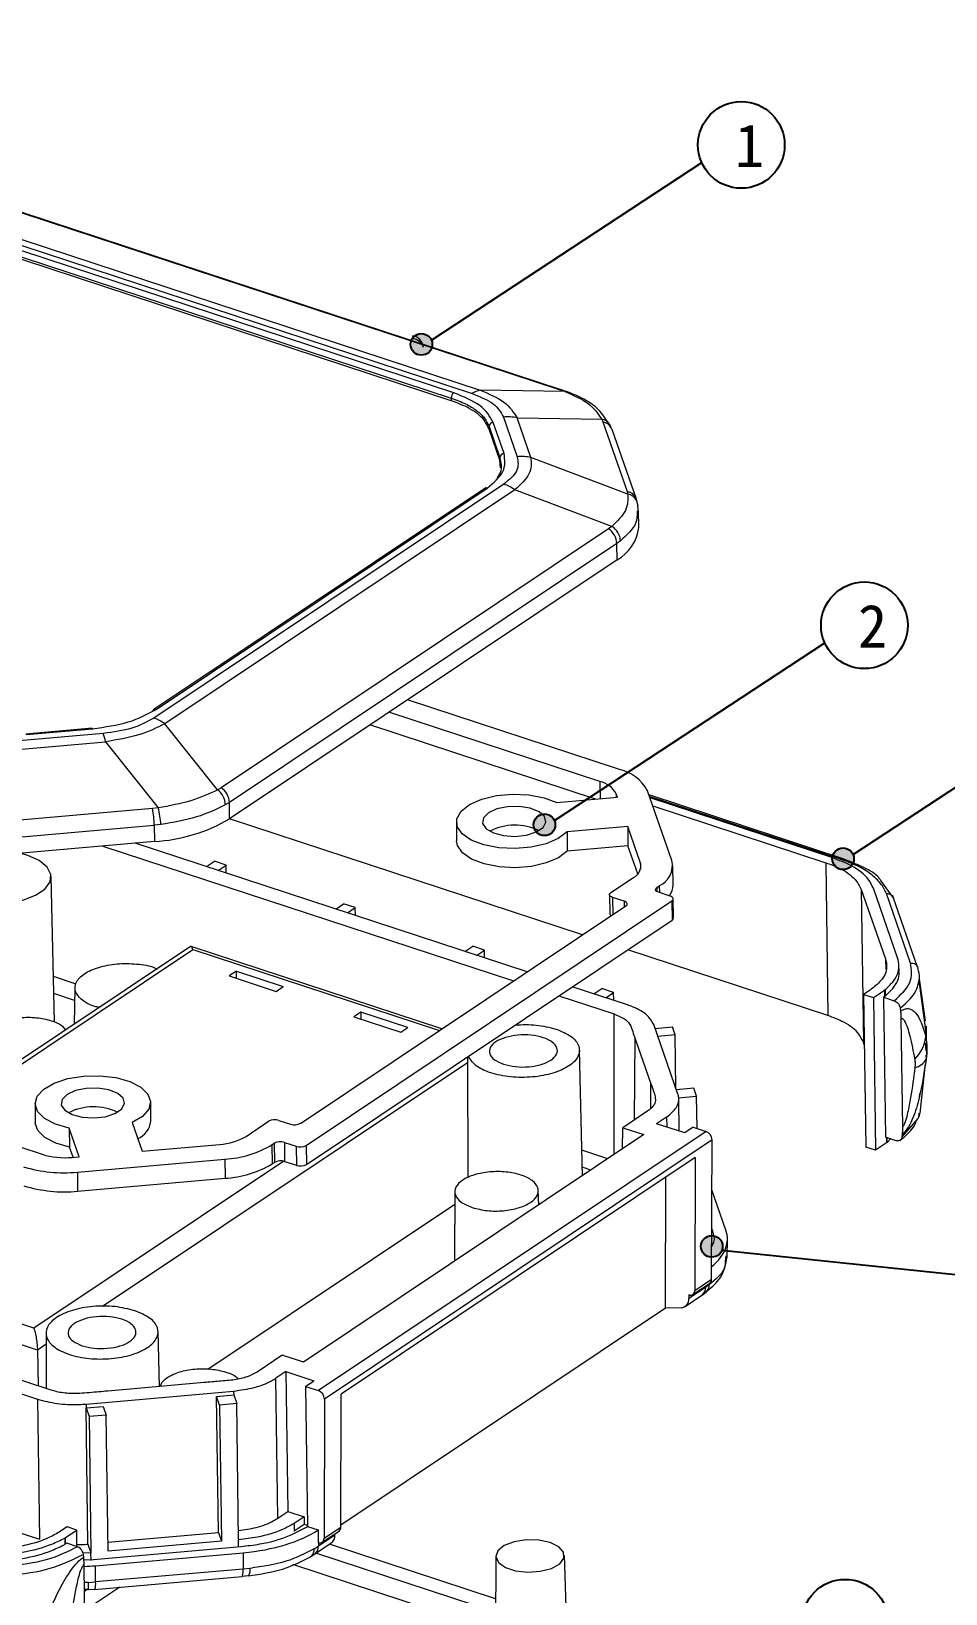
# Model space of a CAD drawing. Header units: inches. Extents: x 1127 to 4647, y 569 to 968.
# Drawn here: x 1252.4 to 1315.7, y 654.5 to 762.7 of the extents above; entities that cross this region are included whole.
import ezdxf

# ---------------------------------------------------------------- set-up
doc = ezdxf.new("R2010")
doc.units = ezdxf.units.IN
doc.styles.get("Standard").update_dxf_attribs({"font": 'txt', "bigfont": 'gbcbig.shx'})

msp = doc.modelspace()

# ---------------------------------------------------------------- hatches: boundary and pattern name
h = msp.add_hatch(color=256)
h.dxf.hatch_style = 1
h.set_gradient(color1=(0, 255, 255), color2=(20, 255, 255), one_color=1, tint=0.54)
h.paths.add_polyline_path([(1280.138, 741.023, 1), (1278.638, 741.023, 1)])
h = msp.add_hatch(color=256)
h.dxf.hatch_style = 1
h.set_gradient(color1=(0, 255, 255), color2=(20, 255, 255), one_color=1, tint=0.54)
h.paths.add_polyline_path([(1288.653, 707.76, 1), (1287.153, 707.76, 1)])
h = msp.add_hatch(color=256)
h.dxf.hatch_style = 1
h.set_gradient(color1=(0, 255, 255), color2=(20, 255, 255), one_color=1, tint=0.54)
h.paths.add_polyline_path([(1309.313, 705.406, 1), (1307.813, 705.406, 1)])
h = msp.add_hatch(color=256)
h.dxf.hatch_style = 1
h.set_gradient(color1=(0, 255, 255), color2=(20, 255, 255), one_color=1, tint=0.54)
h.paths.add_polyline_path([(1300.226, 678.568, 1), (1298.726, 678.568, 1)])

# ---------------------------------------------------------------- linework, layer by layer
at = {"color": 7, "linetype": 'Continuous', "lineweight": 15}
for p, q in [((1213.461, 762.702), (1288.986, 737.867)), ((1289.125, 737.858), (1213.6, 762.693)), ((1210.98, 761.263), (1282.896, 737.615)), ((1211.535, 761.497), (1283.451, 737.849)), ((1281.623, 737.677), (1211.539, 760.723)), ((1211.367, 760.341), (1281.451, 737.296)), ((1281.454, 737.119), (1211.37, 760.165)), ((1278.769, 741.62), (1278.832, 741.407)), ((1279.466, 740.98), (1279.379, 741.246)), ((1289.309, 737.758), (1283.451, 737.849)), ((1289.309, 737.758), (1288.986, 737.867)), ((1281.451, 737.296), (1281.454, 737.119)), ((1289.488, 737.72), (1289.203, 737.818)), ((1285.066, 735.986), (1286.023, 733.244)), ((1286.961, 733.191), (1286.004, 735.932)), ((1286.004, 735.932), (1291.861, 735.841)), ((1291.861, 735.841), (1291.939, 735.65)), ((1284.066, 735.332), (1284.819, 733.174)), ((1284.066, 735.332), (1284.068, 735.156)), ((1284.821, 732.998), (1284.068, 735.156)), ((1285.112, 733.464), (1284.359, 735.623)), ((1291.939, 735.65), (1293.616, 730.844)), ((1292.525, 735.241), (1292.42, 735.484)), ((1294.259, 730.31), (1292.582, 735.116)), ((1284.819, 733.174), (1284.821, 732.998)), ((1284.868, 732.475), (1284.821, 732.998)), ((1293.67, 730.658), (1286.961, 733.191)), ((1285.085, 731.341), (1260.871, 715.146)), ((1283.766, 731.05), (1260.867, 715.735)), ((1261.03, 715.75), (1283.93, 731.065)), ((1285.858, 730.952), (1261.643, 714.757)), ((1292.567, 728.419), (1285.858, 730.952)), ((1293.616, 730.844), (1293.67, 730.658)), ((1294.282, 730.191), (1294.202, 730.435)), ((1294.301, 730.067), (1294.363, 729.854)), ((1294.404, 729.385), (1294.333, 730.06)), ((1294.422, 728.352), (1294.407, 729.513)), ((1292.34, 728.254), (1265.535, 710.327)), ((1292.567, 728.419), (1292.34, 728.254)), ((1292.906, 727.236), (1266.101, 709.309)), ((1293.166, 727.424), (1292.906, 727.236)), ((1292.922, 726.108), (1292.906, 727.236)), ((1292.922, 726.108), (1266.116, 708.181)), ((1293.022, 711.614), (1278.426, 716.414)), ((1291.739, 710.756), (1277.143, 715.556)), ((1257.375, 714.085), (1251.553, 713.572)), ((1256.6, 714.446), (1252.017, 714.042)), ((1252.039, 714.008), (1256.623, 714.411)), ((1265.288, 710.176), (1261.643, 714.757)), ((1291.427, 709.542), (1275.824, 714.673)), ((1251.709, 712.996), (1257.531, 713.508)), ((1257.531, 713.508), (1261.176, 708.926)), ((1265.288, 710.176), (1265.535, 710.327)), ((1292.95, 709.676), (1292.869, 709.907)), ((1296.717, 705.293), (1295.04, 710.098)), ((1308.563, 705.406), (1295.137, 709.821)), ((1260.777, 708.882), (1250.572, 707.984)), ((1261.176, 708.926), (1260.777, 708.882)), ((1266.101, 709.309), (1265.82, 709.135)), ((1266.116, 708.181), (1266.101, 709.309)), ((1288.749, 709.307), (1292.95, 709.676)), ((1307.858, 705.463), (1295.206, 709.624)), ((1295.4, 709.067), (1307.363, 705.133)), ((1250.694, 706.83), (1260.9, 707.729)), ((1261.355, 707.779), (1260.9, 707.729)), ((1260.9, 707.729), (1260.915, 706.601)), ((1290.54, 700.137), (1266.103, 708.172)), ((1281.809, 707.941), (1281.827, 706.619)), ((1293.663, 707.632), (1289.462, 707.262)), ((1294.546, 705.102), (1293.663, 707.632)), ((1293.663, 707.632), (1293.681, 706.31)), ((1260.915, 706.601), (1250.709, 705.703)), ((1286.7, 697.569), (1259.587, 706.484)), ((1289.462, 707.262), (1289.48, 705.94)), ((1257.355, 706.288), (1285.767, 696.945)), ((1293.681, 706.31), (1289.48, 705.94)), ((1294.359, 704.366), (1293.681, 706.31)), ((1264.52, 704.862), (1265.067, 705.228)), ((1265.88, 704.961), (1265.067, 705.228)), ((1265.333, 704.595), (1265.88, 704.961)), ((1265.887, 704.413), (1265.88, 704.961)), ((1296.801, 703.603), (1296.783, 704.925)), ((1307.363, 705.133), (1307.504, 694.558)), ((1254.002, 694.081), (1253.767, 704.18)), ((1292.492, 703.063), (1294.058, 704.11)), ((1295.678, 703.411), (1295.845, 703.523)), ((1309.825, 703.285), (1311.502, 698.477)), ((1309.825, 703.285), (1309.966, 692.71)), ((1312.339, 698.55), (1310.661, 703.359)), ((1312.031, 702.732), (1311.18, 703.897)), ((1271.027, 687.087), (1293.533, 702.139)), ((1271.415, 685.563), (1296.72, 702.487)), ((1273.456, 701.924), (1274.003, 702.29)), ((1274.815, 702.023), (1274.003, 702.29)), ((1292.398, 702.923), (1292.416, 701.601)), ((1293.419, 702.467), (1292.606, 702.734)), ((1296.605, 702.816), (1295.793, 703.083)), ((1296.72, 702.487), (1296.737, 701.165)), ((1296.831, 701.305), (1296.814, 702.627)), ((1313.237, 698.188), (1311.559, 702.996)), ((1313.719, 697.901), (1312.031, 702.737)), ((1271.432, 684.241), (1296.737, 701.165)), ((1274.268, 701.657), (1274.815, 702.023)), ((1274.823, 701.475), (1274.815, 702.023)), ((1263.409, 699.336), (1245.595, 687.422)), ((1280.809, 693.629), (1263.446, 699.338)), ((1282.392, 698.986), (1282.939, 699.351)), ((1283.751, 699.084), (1282.939, 699.351)), ((1283.204, 698.718), (1283.751, 699.084)), ((1283.758, 698.536), (1283.751, 699.084)), ((1307.504, 694.558), (1293.664, 699.109)), ((1312.437, 697.547), (1312.43, 698.098)), ((1217.165, 696.771), (1253.14, 684.941)), ((1266.585, 697.621), (1266.095, 697.293)), ((1266.095, 697.293), (1269.345, 696.225)), ((1266.585, 697.621), (1269.834, 696.552)), ((1266.592, 697.13), (1266.585, 697.621)), ((1314.33, 693.2), (1313.819, 696.944)), ((1313.835, 697.091), (1314.232, 694.189)), ((1255.395, 695.599), (1253.955, 696.072)), ((1255.419, 696.498), (1255.352, 693.947)), ((1269.345, 696.225), (1269.834, 696.552)), ((1288.891, 695.918), (1292.714, 694.661)), ((1293.647, 695.285), (1289.824, 696.542)), ((1291.328, 696.047), (1291.874, 696.413)), ((1292.687, 696.146), (1291.874, 696.413)), ((1292.14, 695.78), (1292.687, 696.146)), ((1292.694, 695.598), (1292.687, 696.146)), ((1310.439, 696.318), (1309.987, 696.016)), ((1309.987, 696.016), (1310.658, 695.795)), ((1309.987, 696.016), (1310.128, 685.441)), ((1310.658, 695.795), (1311.433, 696.314)), ((1310.658, 695.795), (1310.8, 685.22)), ((1311.439, 695.873), (1311.364, 695.823)), ((1311.364, 695.823), (1311.494, 686.129)), ((1311.364, 695.823), (1312.107, 695.578)), ((1311.433, 696.314), (1311.474, 696.346)), ((1311.433, 696.314), (1311.439, 695.873)), ((1311.439, 695.873), (1311.479, 695.906)), ((1311.474, 696.346), (1311.479, 695.906)), ((1275.196, 694.789), (1274.706, 694.462)), ((1278.445, 693.721), (1275.196, 694.789)), ((1275.196, 694.789), (1275.202, 694.298)), ((1312.516, 695.053), (1312.537, 694.868)), ((1253.765, 668.612), (1177.918, 693.553)), ((1274.706, 694.462), (1277.955, 693.393)), ((1277.955, 693.393), (1278.445, 693.721)), ((1297.141, 689.113), (1295.463, 693.921)), ((1295.553, 693.664), (1296.753, 693.77)), ((1296.948, 693.212), (1296.753, 693.77)), ((1312.568, 694.364), (1312.669, 686.806)), ((1314.358, 691.776), (1314.328, 693.804)), ((1176.985, 692.929), (1252.832, 667.988)), ((1294.176, 692.946), (1295.27, 689.811)), ((1296.948, 693.212), (1295.747, 693.107)), ((1296.997, 689.525), (1296.948, 693.212)), ((1310.034, 692.516), (1309.966, 692.71)), ((1282.568, 691.689), (1282.597, 683.311)), ((1290.524, 683.459), (1290.322, 692.163)), ((1314.317, 691.533), (1314.256, 691.204)), ((1313.892, 687.786), (1314.268, 691.202)), ((1298.236, 689.52), (1297.036, 689.414)), ((1298.431, 688.962), (1298.236, 689.52)), ((1313.851, 688.931), (1313.875, 689.149)), ((1252.656, 688.443), (1252.674, 687.122)), ((1260.673, 687.228), (1260.655, 688.55)), ((1297.144, 688.849), (1298.431, 688.962)), ((1297.23, 686.545), (1297.2, 688.783)), ((1298.461, 686.722), (1298.431, 688.962)), ((1259.368, 687.136), (1260.058, 685.157)), ((1267.253, 686.183), (1268.819, 687.231)), ((1269.517, 687.292), (1270.329, 687.025)), ((1295.056, 687.948), (1293.316, 686.785)), ((1296.356, 687.521), (1295.665, 687.059)), ((1297.605, 686.421), (1295.665, 687.059)), ((1313.787, 687.579), (1313.89, 687.793)), ((1255.717, 684.775), (1255.026, 686.754)), ((1255.026, 686.754), (1255.044, 685.432)), ((1294.778, 686.304), (1271.222, 670.55)), ((1299.084, 686.516), (1272.263, 668.579)), ((1299.497, 685.935), (1272.675, 667.997)), ((1293.312, 685.324), (1293.316, 686.785)), ((1293.316, 686.785), (1294.778, 686.304)), ((1298.188, 686.811), (1297.605, 686.421)), ((1298.188, 686.811), (1299.084, 686.516)), ((1299.47, 676.292), (1299.497, 685.935)), ((1312.236, 685.885), (1311.494, 686.129)), ((1311.57, 686.104), (1311.575, 685.739)), ((1311.852, 686.011), (1311.615, 685.771)), ((1312.651, 686.318), (1312.635, 686.145)), ((1255.286, 684.737), (1255.044, 685.432)), ((1260.058, 685.157), (1265.432, 685.63)), ((1269.04, 685.596), (1269.207, 685.707)), ((1269.04, 685.596), (1269.058, 684.274)), ((1269.207, 685.707), (1269.224, 684.386)), ((1269.905, 685.769), (1270.717, 685.502)), ((1269.905, 685.769), (1269.922, 684.447)), ((1270.717, 685.502), (1270.735, 684.18)), ((1271.415, 685.563), (1271.432, 684.241)), ((1310.8, 685.22), (1310.128, 685.441)), ((1311.575, 685.739), (1310.8, 685.22)), ((1311.615, 685.771), (1311.575, 685.739)), ((1255.227, 684.732), (1255.717, 684.775)), ((1255.583, 683.71), (1265.789, 684.608)), ((1265.789, 684.608), (1265.806, 683.286)), ((1269.058, 684.274), (1269.224, 684.386)), ((1269.922, 684.447), (1270.735, 684.18)), ((1298.329, 684.716), (1273.84, 668.338)), ((1291.114, 683.853), (1290.51, 684.052)), ((1298.329, 684.716), (1298.304, 675.512)), ((1255.583, 683.71), (1255.601, 682.388)), ((1255.601, 682.388), (1265.806, 683.286)), ((1296.268, 674.288), (1296.293, 683.354)), ((1281.703, 682.358), (1281.673, 677.772)), ((1287.508, 681.442), (1287.475, 682.435)), ((1300.456, 679.7), (1299.487, 682.476)), ((1264.611, 670.069), (1281.697, 681.496)), ((1299.543, 679.62), (1299.48, 679.802)), ((1252.578, 672.896), (1233.651, 679.12)), ((1300.544, 677.83), (1300.561, 679.063)), ((1252.819, 671.389), (1232.268, 678.147)), ((1300.448, 677.909), (1300.419, 677.703)), ((1298.304, 675.512), (1299.47, 676.292)), ((1297.639, 674.411), (1298.788, 675.179)), ((1299.045, 675.728), (1297.896, 674.96)), ((1297.897, 675.215), (1297.896, 674.96)), ((1297.904, 675.213), (1297.897, 675.215)), ((1298.176, 675.238), (1299.342, 676.018)), ((1298.839, 675.218), (1299.094, 675.397)), ((1299.307, 675.91), (1299.045, 675.728)), ((1296.268, 674.288), (1273.815, 659.272)), ((1297.35, 674.322), (1296.268, 674.288)), ((1253.413, 672.562), (1253.427, 668.723)), ((1261.257, 668.865), (1261.168, 672.665)), ((1252.819, 671.389), (1252.873, 668.905)), ((1269.76, 671.031), (1268.02, 669.867)), ((1271.222, 670.55), (1269.76, 671.031)), ((1270.01, 669.901), (1269.319, 669.439)), ((1270.01, 669.901), (1271.95, 669.264)), ((1270.01, 669.901), (1270.14, 660.208)), ((1264.359, 669.138), (1257.701, 668.552)), ((1269.449, 659.746), (1269.319, 669.439)), ((1271.367, 668.874), (1271.95, 669.264)), ((1271.367, 668.874), (1272.263, 668.579)), ((1271.367, 668.874), (1271.496, 659.18)), ((1252.832, 667.988), (1252.962, 658.294)), ((1256.185, 667.652), (1266.394, 668.551)), ((1256.185, 667.652), (1256.188, 667.388)), ((1265.214, 668.182), (1266.398, 668.286)), ((1265.34, 658.753), (1265.214, 668.182)), ((1265.425, 667.576), (1265.214, 668.182)), ((1266.609, 667.681), (1265.425, 667.576)), ((1265.425, 667.576), (1265.551, 658.147)), ((1266.394, 668.551), (1266.398, 668.286)), ((1266.398, 668.286), (1266.609, 667.681)), ((1266.735, 658.251), (1266.609, 667.681)), ((1272.675, 667.997), (1272.649, 658.354)), ((1273.815, 659.134), (1273.84, 668.338)), ((1256.188, 667.388), (1257.372, 667.492)), ((1256.188, 667.388), (1256.4, 666.782)), ((1256.314, 657.958), (1256.188, 667.388)), ((1257.584, 666.886), (1256.4, 666.782)), ((1256.4, 666.782), (1256.526, 657.353)), ((1257.372, 667.492), (1257.584, 666.886)), ((1257.71, 657.457), (1257.584, 666.886)), ((1269.449, 659.746), (1270.14, 660.208)), ((1270.14, 660.208), (1271.266, 659.837)), ((1251.187, 658.878), (1252.962, 658.294)), ((1254.869, 659.143), (1254.418, 658.841)), ((1254.766, 658.404), (1255.541, 658.923)), ((1255.541, 658.923), (1254.869, 659.143)), ((1255.556, 657.781), (1255.541, 658.923)), ((1271.266, 659.837), (1270.576, 659.375)), ((1270.576, 659.375), (1270.583, 658.846)), ((1271.273, 659.308), (1270.583, 658.846)), ((1271.266, 659.837), (1271.273, 659.308)), ((1271.495, 659.235), (1271.273, 659.308)), ((1271.388, 659.108), (1271.496, 659.18)), ((1271.496, 659.18), (1272.244, 658.934)), ((1272.244, 658.934), (1272.241, 658.057)), ((1272.521, 658.08), (1273.687, 658.86)), ((1272.649, 658.354), (1273.815, 659.134)), ((1254.714, 658.376), (1254.766, 658.404)), ((1254.714, 658.376), (1254.72, 657.935)), ((1254.72, 657.935), (1254.772, 657.964)), ((1254.772, 657.964), (1254.766, 658.404)), ((1254.847, 658.014), (1254.772, 657.964)), ((1255.589, 657.77), (1254.847, 658.014)), ((1256.314, 657.958), (1256.526, 657.353)), ((1256.688, 656.888), (1266.897, 657.787)), ((1257.701, 658.08), (1265.34, 658.753)), ((1265.551, 658.147), (1257.71, 657.457)), ((1265.34, 658.753), (1265.551, 658.147)), ((1271.973, 657.63), (1272.258, 657.814)), ((1272.002, 657.265), (1273.15, 658.033)), ((1272.249, 658.055), (1272.241, 658.057)), ((1273.407, 658.582), (1272.258, 657.814)), ((1284.524, 654.169), (1273.026, 657.95)), ((1273.407, 658.582), (1273.407, 658.673)), ((1256.526, 657.353), (1255.977, 657.33)), ((1256.019, 657.059), (1255.999, 657.244)), ((1256.037, 656.869), (1256.688, 656.888)), ((1256.533, 656.824), (1256.526, 657.353)), ((1256.838, 656.458), (1267.047, 657.357)), ((1267.047, 657.357), (1267.057, 656.229)), ((1271.778, 657.126), (1272.053, 657.304)), ((1271.976, 657.249), (1272.002, 657.265)), ((1283.098, 653.707), (1272.093, 657.326)), ((1284.543, 657.114), (1284.5, 650.504)), ((1289.499, 650.571), (1289.28, 657.178)), ((1256.152, 648.997), (1256.051, 656.555)), ((1256.773, 654.82), (1266.983, 655.719)), ((1256.848, 655.33), (1256.838, 656.458)), ((1267.057, 656.229), (1256.848, 655.33)), ((1266.957, 655.733), (1267.381, 655.773)), ((1267.009, 655.742), (1267.457, 655.785)), ((1267.542, 656.275), (1267.057, 656.229)), ((1282.185, 652.691), (1270.484, 656.539)), ((1256.319, 654.799), (1256.074, 654.802)), ((1256.256, 654.8), (1256.076, 654.679)), ((1258.51, 654.973), (1256.093, 653.357)), ((1256.319, 654.799), (1256.747, 654.834)), ((1256.347, 654.807), (1256.799, 654.844)), ((1256.359, 655.291), (1256.848, 655.33))]:
    msp.add_line(p, q, dxfattribs=at)
at = {"color": 4}
for p, q in [((1280.076, 741.323), (1298.782, 753.611)), ((1288.59, 708.06), (1307.297, 720.348)), ((1309.251, 705.706), (1318.604, 711.85)), ((1300.176, 678.299), (1317.893, 676.466))]:
    msp.add_line(p, q, dxfattribs=at)
at = {"color": 8, "linetype": 'Continuous', "lineweight": 15}
for p, q in [((1284.819, 733.174), (1284.896, 732.661)), ((1294.259, 730.31), (1294.252, 730.329)), ((1291.739, 710.756), (1291.755, 709.571)), ((1292.869, 709.907), (1292.873, 709.67)), ((1308.391, 705.375), (1295.171, 709.722)), ((1294.546, 705.102), (1294.552, 704.689)), ((1295.678, 703.411), (1295.682, 703.133)), ((1295.845, 703.523), (1295.851, 703.063)), ((1292.606, 702.734), (1292.622, 701.53)), ((1293.419, 702.467), (1293.424, 702.066)), ((1245.91, 687.319), (1263.562, 699.124)), ((1263.562, 699.124), (1280.633, 693.511)), ((1311.502, 698.477), (1311.512, 697.754)), ((1255.501, 696.728), (1253.928, 697.245)), ((1292.732, 684.935), (1292.714, 694.661)), ((1294.142, 687.337), (1294.176, 692.946)), ((1314.253, 692.66), (1314.284, 692.104)), ((1314.296, 693.063), (1314.287, 693.221)), ((1314.301, 691.816), (1314.317, 691.533)), ((1282.57, 691.286), (1257.321, 674.4)), ((1295.26, 688.133), (1295.27, 689.811)), ((1296.356, 687.521), (1296.365, 686.829)), ((1313.729, 687.424), (1312.635, 686.145)), ((1311.615, 685.771), (1311.611, 686.091)), ((1292.281, 684.634), (1290.483, 685.225)), ((1269.872, 684.462), (1252.578, 672.896)), ((1299.046, 675.82), (1299.045, 675.728)), ((1253.416, 671.788), (1252.819, 671.389)), ((1266.742, 657.773), (1266.735, 658.251)), ((1272.256, 658.053), (1272.258, 657.814)), ((1256.359, 655.291), (1256.067, 655.295))]:
    msp.add_line(p, q, dxfattribs=at)
at = {"color": 7, "linetype": 'Continuous', "lineweight": 15, "flags": 128}
for points in [[(1279.533, 740.805), (1279.49, 740.93), (1279.466, 740.98)], [(1289.203, 737.817), (1289.148, 737.849), (1289.125, 737.858)], [(1292.582, 735.116), (1292.573, 735.14), (1292.525, 735.24)], [(1294.294, 730.166), (1294.288, 730.203), (1294.259, 730.31)], [(1289.462, 707.262), (1288.858, 706.803), (1288.01, 706.439), (1286.984, 706.2), (1285.864, 706.105), (1284.74, 706.162), (1283.702, 706.366), (1282.833, 706.701), (1282.203, 707.139), (1281.862, 707.647), (1281.839, 708.182), (1282.134, 708.702), (1282.725, 709.166), (1283.563, 709.535), (1284.582, 709.781), (1285.699, 709.883), (1286.825, 709.833), (1287.87, 709.636), (1288.749, 709.307)], [(1284.022, 708.582), (1283.679, 708.232), (1283.624, 707.851), (1283.864, 707.488), (1284.367, 707.194), (1285.064, 707.008), (1285.862, 706.956), (1286.653, 707.043), (1287.33, 707.259), (1287.801, 707.574), (1288.004, 707.946), (1287.91, 708.325), (1287.532, 708.659), (1286.921, 708.903), (1286.161, 709.024), (1285.352, 709.007), (1284.606, 708.852), (1284.022, 708.582)], [(1289.48, 705.94), (1288.876, 705.481), (1288.027, 705.117), (1287.002, 704.878), (1285.882, 704.783), (1284.758, 704.84), (1283.719, 705.044), (1282.85, 705.379), (1282.22, 705.818), (1281.88, 706.325), (1281.827, 706.619)], [(1247.628, 702.608), (1248.607, 702.377), (1249.69, 702.288), (1250.789, 702.347), (1251.815, 702.549), (1252.686, 702.879), (1253.329, 703.31), (1253.694, 703.806), (1253.751, 704.327), (1253.494, 704.832), (1252.946, 705.279), (1252.15, 705.632), (1251.602, 705.782)], [(1295.793, 703.083), (1295.719, 703.112), (1295.66, 703.149), (1295.616, 703.19), (1295.591, 703.234), (1295.585, 703.28), (1295.598, 703.326), (1295.629, 703.371), (1295.678, 703.411)], [(1292.606, 702.734), (1292.533, 702.764), (1292.473, 702.8), (1292.43, 702.841), (1292.405, 702.886), (1292.398, 702.932), (1292.411, 702.978), (1292.443, 703.022), (1292.492, 703.063)], [(1293.533, 702.139), (1293.582, 702.179), (1293.614, 702.224), (1293.627, 702.27), (1293.62, 702.316), (1293.595, 702.36), (1293.552, 702.401), (1293.492, 702.438), (1293.419, 702.467)], [(1296.72, 702.487), (1296.769, 702.528), (1296.8, 702.572), (1296.813, 702.618), (1296.807, 702.664), (1296.782, 702.708), (1296.738, 702.75), (1296.679, 702.786), (1296.605, 702.816)], [(1255.026, 686.754), (1254.067, 687.029), (1253.316, 687.422), (1252.832, 687.902), (1252.656, 688.429), (1252.801, 688.962), (1253.256, 689.457), (1253.984, 689.876), (1254.926, 690.183), (1256.007, 690.355), (1257.14, 690.378), (1258.235, 690.25), (1259.202, 689.981), (1259.965, 689.593), (1260.462, 689.116), (1260.654, 688.59), (1260.524, 688.057), (1260.084, 687.559), (1259.368, 687.136)], [(1254.868, 689.084), (1254.526, 688.735), (1254.471, 688.353), (1254.711, 687.991), (1255.213, 687.697), (1255.911, 687.511), (1256.709, 687.458), (1257.5, 687.546), (1258.177, 687.762), (1258.648, 688.077), (1258.85, 688.449), (1258.756, 688.827), (1258.378, 689.161), (1257.768, 689.405), (1257.007, 689.527), (1256.199, 689.509), (1255.452, 689.355), (1254.868, 689.084)], [(1255.044, 685.432), (1254.085, 685.707), (1253.333, 686.1), (1252.85, 686.58), (1252.674, 687.107), (1252.674, 687.122)], [(1281.673, 677.772), (1281.673, 677.759), (1281.706, 677.561)], [(1298.788, 675.179), (1298.813, 675.197), (1298.839, 675.218)], [(1299.094, 675.397), (1299.058, 675.368), (1299.045, 675.358)], [(1288.293, 658.059), (1287.504, 658.225), (1286.636, 658.244), (1285.805, 658.114), (1285.123, 657.851), (1284.683, 657.491), (1284.543, 657.084), (1284.724, 656.683), (1285.2, 656.344), (1285.907, 656.111), (1286.75, 656.017), (1287.615, 656.074), (1288.385, 656.274), (1288.955, 656.591), (1289.25, 656.981), (1289.229, 657.392), (1288.895, 657.768), (1288.293, 658.059)], [(1271.778, 657.125), (1271.761, 657.111), (1271.714, 657.08)], [(1267.009, 655.743), (1266.999, 655.729), (1266.983, 655.719)], [(1256.347, 654.807), (1256.342, 654.793), (1256.332, 654.784), (1256.319, 654.799)], [(1256.773, 654.82), (1256.77, 654.82), (1256.747, 654.834)]]:
    msp.add_lwpolyline(points, dxfattribs=at)
at = {"color": 8, "linetype": 'Continuous', "lineweight": 15, "flags": 128}
for points in [[(1289.125, 737.858), (1289.07, 737.87), (1288.986, 737.867)], [(1256.6, 714.446), (1256.604, 714.445), (1256.613, 714.433), (1256.623, 714.411)]]:
    msp.add_lwpolyline(points, dxfattribs=at)
at = {"color": 4}
for centre, radius in [((1301.522, 754.832), 3), ((1279.388, 741.023), 0.75), ((1310.037, 721.569), 3), ((1287.903, 707.76), 0.75), ((1308.563, 705.406), 0.75), ((1299.476, 678.568), 0.75), ((1308.706, 652.512), 3)]:
    msp.add_circle(centre, radius, dxfattribs=at)
at = {"color": 8, "linetype": 'Continuous', "lineweight": 15}
for centre, radius, start, end in [((1278.678, 740.788), 0.837, 33.1761, 83.79596), ((1278.707, 740.538), 0.878, 30.23621, 81.83432), ((1291.731, 735.021), 0.83, 33.87434, 80.99854), ((1291.784, 734.802), 0.862, 30.5825, 79.62471), ((1293.461, 729.998), 0.86, 29.30233, 79.65672), ((1293.483, 729.778), 0.9, 27.35521, 78.00126), ((1260.964, 715.592), 0.171, 67.40165, 160.14875), ((1298.38, 675.699), 0.665, 313.58257, 2.45863), ((1298.625, 675.893), 0.683, 313.4068, 1.47142), ((1271.594, 657.785), 0.665, 313.58049, 2.45905), ((1271.346, 657.582), 0.629, 313.37854, 4.30882), ((1265.736, 656.115), 1.326, 343.67603, 4.92174), ((1266.568, 656.191), 0.977, 335.42962, 4.93793), ((1253.993, 655.106), 2.372, 352.75177, 4.46709), ((1255.527, 655.217), 1.326, 343.67636, 4.92235)]:
    msp.add_arc(centre, radius, start, end, dxfattribs=at)
at = {"color": 7, "linetype": 'Continuous', "lineweight": 15}
for centre, radius, start, end in [((1278.792, 740.885), 0.689, 6.06322, 31.60182), ((1283.717, 736.445), 1.429, 100.71968, 125.05334), ((1281.937, 737.307), 0.485, 130.29169, 181.30861), ((1289.355, 737.427), 0.334, 54.68645, 97.99775), ((1285.355, 732.785), 3.214, 78.3447, 95.15353), ((1284.374, 735.315), 0.308, 92.77695, 176.82022), ((1291.808, 735.091), 0.728, 13.05513, 32.6264), ((1285.127, 733.157), 0.308, 92.77642, 176.82154), ((1286.311, 730.043), 3.214, 78.34464, 95.1536), ((1284.108, 728.44), 3.061, 55.1446, 71.3877), ((1283.863, 730.893), 0.185, 68.90407, 121.5967), ((1293.576, 729.842), 0.788, 0.86837, 26.29854), ((1291.592, 727.171), 1.316, 2.79329, 55.37598), ((1291.897, 727.338), 1.272, 3.85913, 58.21233), ((1291.552, 728.648), 2.886, 298.33972, 354.11431), ((1259.894, 712.245), 3.061, 55.1446, 71.3877), ((1252.482, 712.455), 5.157, 11.7881, 18.42545), ((1292.394, 708.676), 3.004, 28.25773, 77.9349), ((1264.459, 709.096), 1.362, 1.63553, 52.46257), ((1264.787, 709.244), 1.316, 2.79329, 55.37598), ((1291.388, 709.111), 1.682, 28.25754, 77.93509), ((1254.572, 707.643), 6.328, 0.7778, 11.29654), ((1256.463, 707.604), 4.895, 2.04636, 15.67649), ((1260.285, 718.028), 11.444, 273.15529, 300.63608), ((1285.864, 703.908), 3.824, 64.40036, 117.13074), ((1293.689, 704.908), 0.879, 294.82132, 12.72964), ((1295.186, 704.947), 1.569, 294.82159, 12.72928), ((1295.513, 703.61), 1.288, 323.08195, 359.71828), ((1292.599, 701.627), 0.185, 187.98232, 244.19664), ((1296.662, 701.317), 0.17, 296.39956, 356.05352), ((1311.453, 693.528), 2.881, 315.85402, 350.69313), ((1313.305, 692.074), 1.147, 281.2253, 331.89833), ((1256.71, 684.41), 3.824, 64.40023, 117.13082), ((1259.098, 687.451), 1.59, 294.6654, 351.94722), ((1269.24, 686.444), 0.893, 71.92818, 118.13278), ((1270.606, 687.874), 0.892, 251.92704, 298.13413), ((1265.212, 689.63), 4.005, 273.15521, 300.63625), ((1298.855, 685.917), 0.642, 1.5674, 69.0488), ((1254.707, 690.067), 5.36, 252.99668, 275.55931), ((1265.395, 691.75), 7.152, 273.15517, 300.63624), ((1269.628, 684.92), 0.892, 71.9275, 118.13347), ((1270.994, 686.35), 0.893, 251.92799, 298.13318), ((1254.656, 693.236), 9.571, 252.99685, 275.55911), ((1265.413, 690.428), 7.152, 273.15517, 300.63624), ((1269.645, 683.599), 0.892, 71.9275, 118.13347), ((1271.011, 685.028), 0.893, 251.92799, 298.13318), ((1254.674, 691.914), 9.571, 252.99685, 275.55911), ((1299.158, 676.271), 0.313, 305.9979, 3.90016), ((1298.013, 675.485), 0.293, 248.16757, 5.41649), ((1297.317, 674.902), 0.582, 273.25302, 5.66758), ((1272.034, 667.979), 0.642, 1.5674, 69.0488), ((1273.498, 659.116), 0.318, 306.49762, 3.40044), ((1272.357, 658.327), 0.293, 248.16757, 5.41649), ((1272.774, 658.543), 0.634, 306.43525, 3.46222)]:
    msp.add_arc(centre, radius, start, end, dxfattribs=at)
for centre, major_axis, ratio, start_param, end_param in [((1292.56, 679.005), (8.002, 0.107), 0.4723833, 5.7490202, 6.4396437), ((1265.75, 661.075), (7.999, 0.106), 0.4726571, 4.8689951, 5.6533246), ((1255.54, 660.176), (7.999, 0.106), 0.4726571, 4.7701701, 4.8689951)]:
    msp.add_ellipse(centre, major_axis=major_axis, ratio=ratio, start_param=start_param, end_param=end_param, dxfattribs=at)
for points, knots in [([(1283.451, 737.849), (1284.059, 737.595), (1285.276, 737.085), (1285.761, 736.317), (1286.004, 735.932)], [0, 0, 0, 0, 0.5000005, 1, 1, 1, 1]), ([(1281.451, 737.296), (1281.794, 737.171), (1282.46, 736.927), (1283.229, 736.457), (1283.795, 735.925), (1283.974, 735.533), (1284.066, 735.332)], [0, 0, 0, 0, 0.2571261, 0.4999997, 0.7428736, 1, 1, 1, 1]), ([(1284.068, 735.156), (1283.971, 735.364), (1283.728, 735.883), (1282.855, 736.589), (1281.892, 736.953), (1281.454, 737.119)], [0, 0, 0, 0, 0.266686, 0.666142, 1, 1, 1, 1]), ([(1284.359, 735.623), (1284.121, 736.031), (1283.645, 736.849), (1282.297, 737.401), (1281.623, 737.677)], [0, 0, 0, 0, 0.5000665, 1, 1, 1, 1]), ([(1282.896, 737.615), (1283.438, 737.398), (1284.522, 736.965), (1284.885, 736.312), (1285.066, 735.986)], [0, 0, 0, 0, 0.4999998, 1, 1, 1, 1]), ([(1289.309, 737.758), (1289.9, 737.503), (1291.084, 736.995), (1291.602, 736.225), (1291.861, 735.841)], [0, 0, 0, 0, 0.5000001, 1, 1, 1, 1]), ([(1292.307, 735.596), (1292.071, 735.959), (1291.664, 736.581), (1290.628, 737.27), (1289.869, 737.578), (1289.472, 737.74)], [0, 0, 0, 0, 0.398301, 0.6846078, 1, 1, 1, 1]), ([(1283.93, 731.065), (1284.377, 731.44), (1285.27, 732.19), (1285.164, 733.04), (1285.112, 733.464)], [0, 0, 0, 0, 0.5000662, 1, 1, 1, 1]), ([(1284.896, 732.661), (1284.902, 732.627), (1284.942, 732.399), (1284.858, 732.101), (1284.671, 731.858), (1284.625, 731.798)], [0, 0, 0, 0, 0.11827319, 0.78525938, 1, 1, 1, 1]), ([(1286.023, 733.244), (1286.073, 732.906), (1286.174, 732.23), (1285.448, 731.638), (1285.085, 731.341)], [0, 0, 0, 0, 0.5, 1, 1, 1, 1]), ([(1286.961, 733.191), (1286.986, 732.806), (1287.038, 732.036), (1286.251, 731.313), (1285.858, 730.952)], [0, 0, 0, 0, 0.5000002, 1, 1, 1, 1]), ([(1293.67, 730.658), (1293.677, 730.28), (1293.691, 729.525), (1292.942, 728.788), (1292.567, 728.419)], [0, 0, 0, 0, 0.4999998, 1, 1, 1, 1]), ([(1256.623, 714.411), (1257.493, 714.533), (1259.232, 714.776), (1260.431, 715.425), (1261.03, 715.75)], [0, 0, 0, 0, 0.50006706, 1, 1, 1, 1]), ([(1260.871, 715.146), (1260.4, 714.885), (1259.459, 714.363), (1258.07, 714.178), (1257.375, 714.085)], [0, 0, 0, 0, 0.5000008, 1, 1, 1, 1]), ([(1261.643, 714.757), (1261.071, 714.473), (1259.927, 713.905), (1258.329, 713.641), (1257.531, 713.508)], [0, 0, 0, 0, 0.5000005, 1, 1, 1, 1]), ([(1265.288, 710.176), (1264.706, 709.904), (1263.542, 709.362), (1261.965, 709.071), (1261.176, 708.926)], [0, 0, 0, 0, 0.4999999, 1, 1, 1, 1]), ([(1265.82, 709.135), (1265.193, 708.831), (1263.938, 708.223), (1262.216, 707.927), (1261.355, 707.779)], [0, 0, 0, 0, 0.5000006, 1, 1, 1, 1]), ([(1310.661, 703.359), (1310.558, 703.57), (1310.282, 704.14), (1309.335, 704.894), (1308.297, 705.294), (1307.858, 705.463)], [0, 0, 0, 0, 0.2541838, 0.6851559, 1, 1, 1, 1]), ([(1308.391, 705.375), (1308.427, 705.395), (1308.485, 705.428), (1308.533, 705.409), (1308.55, 705.402)], [0, 0, 0, 0, 0.6241537, 1, 1, 1, 1]), ([(1311.559, 702.996), (1311.447, 703.233), (1311.224, 703.706), (1310.521, 704.351), (1309.595, 704.929), (1308.793, 705.226), (1308.391, 705.375)], [0, 0, 0, 0, 0.25092668, 0.50002648, 0.7491131, 1, 1, 1, 1]), ([(1311.18, 703.897), (1311.134, 703.965), (1310.899, 704.312), (1309.994, 704.841), (1309.05, 705.213), (1308.552, 705.41)], [0, 0, 0, 0, 0.1039963, 0.5269499, 1, 1, 1, 1]), ([(1307.363, 705.133), (1307.676, 705.016), (1308.519, 704.7), (1309.425, 704.06), (1309.705, 703.516), (1309.825, 703.285)], [0, 0, 0, 0, 0.2536129, 0.68239798, 1, 1, 1, 1]), ([(1311.559, 702.996), (1311.619, 702.996), (1311.74, 702.995), (1311.897, 702.92), (1312.014, 702.801), (1312.041, 702.698), (1312.055, 702.646)], [0, 0, 0, 0, 0.24999908, 0.49999987, 0.75000037, 1, 1, 1, 1]), ([(1263.562, 699.124), (1263.534, 699.196), (1263.48, 699.335), (1263.434, 699.333), (1263.412, 699.331)], [0, 0, 0, 0, 0.5171068, 1, 1, 1, 1]), ([(1257.092, 695.111), (1257.015, 695.125), (1256.521, 695.219), (1255.877, 695.604), (1255.372, 696.198), (1255.423, 696.859), (1255.996, 697.462), (1257.009, 697.92), (1258.317, 698.168), (1259.679, 698.147), (1260.672, 697.995), (1261.027, 697.809), (1261.082, 697.78)], [0, 0, 0, 0, 0.02195098, 0.14146323, 0.2609755, 0.38048771, 0.49999992, 0.61951229, 0.7390245, 0.85853677, 0.97804902, 1, 1, 1, 1]), ([(1311.502, 698.477), (1311.543, 698.288), (1311.654, 697.778), (1311.323, 697.013), (1310.703, 696.526), (1310.439, 696.318)], [0, 0, 0, 0, 0.2536137, 0.6823469, 1, 1, 1, 1]), ([(1311.474, 696.346), (1311.66, 696.519), (1312.206, 697.025), (1312.513, 697.796), (1312.383, 698.357), (1312.339, 698.55)], [0, 0, 0, 0, 0.25354461, 0.74329779, 1, 1, 1, 1]), ([(1312.107, 695.578), (1312.548, 695.991), (1313.432, 696.816), (1313.302, 697.73), (1313.237, 698.188)], [0, 0, 0, 0, 0.49899506, 1, 1, 1, 1]), ([(1313.237, 698.188), (1313.297, 698.188), (1313.417, 698.187), (1313.574, 698.112), (1313.691, 697.994), (1313.719, 697.891), (1313.732, 697.839)], [0, 0, 0, 0, 0.2500011, 0.5000007, 0.7499998, 1, 1, 1, 1]), ([(1313.794, 696.923), (1313.812, 696.987), (1313.899, 697.292), (1313.806, 697.597), (1313.732, 697.839)], [0, 0, 0, 0, 0.2086074, 1, 1, 1, 1]), ([(1311.479, 695.906), (1311.663, 696.078), (1312.203, 696.584), (1312.496, 697.184), (1312.429, 697.577), (1312.424, 697.602)], [0, 0, 0, 0, 0.3270161, 0.95868867, 1, 1, 1, 1]), ([(1292.714, 694.661), (1292.957, 694.559), (1293.441, 694.358), (1293.871, 693.921), (1293.998, 693.438), (1294.117, 693.11), (1294.176, 692.946)], [0, 0, 0, 0, 0.2395737, 0.4780301, 0.7386235, 1, 1, 1, 1]), ([(1295.463, 693.921), (1295.332, 694.151), (1295.07, 694.612), (1294.308, 695.05), (1293.778, 695.238), (1293.647, 695.285)], [0, 0, 0, 0, 0.42925708, 0.85851366, 1, 1, 1, 1]), ([(1309.966, 692.71), (1309.877, 692.895), (1309.635, 693.393), (1308.806, 694.056), (1307.893, 694.408), (1307.504, 694.558)], [0, 0, 0, 0, 0.2536136, 0.6823472, 1, 1, 1, 1]), ([(1312.107, 695.578), (1312.152, 695.559), (1312.244, 695.519), (1312.367, 695.402), (1312.461, 695.26), (1312.504, 695.137), (1312.514, 695.07), (1312.516, 695.053)], [0, 0, 0, 0, 0.23104778, 0.4620994, 0.69299136, 0.92358562, 1, 1, 1, 1]), ([(1312.537, 694.868), (1312.66, 694.93), (1312.919, 695.062), (1313.341, 694.998), (1313.882, 694.455), (1314.131, 693.618), (1314.296, 693.063)], [0, 0, 0, 0, 0.1189097, 0.2483087, 0.5017742, 1, 1, 1, 1]), ([(1312.537, 694.868), (1312.541, 694.825), (1312.55, 694.74), (1312.562, 694.572), (1312.566, 694.447), (1312.568, 694.364)], [0, 0, 0, 0, 0.2495351, 0.4990696, 1, 1, 1, 1]), ([(1250.413, 691.94), (1250.131, 692.058), (1249.568, 692.293), (1249.177, 692.81), (1249.211, 693.354), (1249.69, 693.857), (1250.534, 694.238), (1251.615, 694.441), (1252.774, 694.436), (1253.809, 694.218), (1254.52, 693.903), (1254.689, 693.648), (1254.745, 693.564)], [0, 0, 0, 0, 0.1052755, 0.210551, 0.3158264, 0.4211018, 0.5263773, 0.6316527, 0.7369282, 0.8422036, 0.947479, 1, 1, 1, 1]), ([(1288.705, 693.612), (1289.084, 693.453), (1289.84, 693.137), (1290.366, 692.442), (1290.319, 691.712), (1289.676, 691.036), (1288.543, 690.524), (1287.09, 690.251), (1285.536, 690.259), (1284.132, 690.549), (1283.05, 691.063), (1282.774, 691.515), (1282.639, 691.736)], [0, 0, 0, 0, 0.1003965, 0.2007931, 0.3011894, 0.4015859, 0.5019823, 0.6023787, 0.7027751, 0.8031717, 0.903568, 1, 1, 1, 1]), ([(1285.875, 693.901), (1286.37, 693.92), (1287.38, 693.958), (1288.258, 693.729), (1288.705, 693.612)], [0, 0, 0, 0, 0.4899297, 1, 1, 1, 1]), ([(1312.568, 694.364), (1312.589, 694.363), (1312.682, 694.358), (1312.944, 694.016), (1313.225, 693.033), (1313.413, 692.072), (1313.52, 691.522)], [0, 0, 0, 0, 0.0292163, 0.1255539, 0.499764, 1, 1, 1, 1]), ([(1285.074, 691.183), (1284.845, 691.279), (1284.386, 691.471), (1284.068, 691.892), (1284.096, 692.334), (1284.486, 692.744), (1285.173, 693.054), (1286.054, 693.22), (1286.994, 693.215), (1287.85, 693.04), (1288.493, 692.722), (1288.824, 692.309), (1288.792, 691.864), (1288.403, 691.455), (1287.715, 691.144), (1286.838, 690.981), (1285.886, 690.978), (1285.345, 691.115), (1285.074, 691.183)], [0, 0, 0, 0, 0.0625001, 0.1249999, 0.1875, 0.2499999, 0.3125, 0.375, 0.4374998, 0.4999999, 0.5625, 0.6250001, 0.6875, 0.75, 0.8124999, 0.8749999, 0.9374999, 1, 1, 1, 1]), ([(1314.296, 693.063), (1314.327, 692.826), (1314.389, 692.35), (1314.341, 691.806), (1314.317, 691.533)], [0, 0, 0, 0, 0.4986437, 1, 1, 1, 1]), ([(1313.52, 691.522), (1313.532, 691.434), (1313.556, 691.258), (1313.537, 691.052), (1313.528, 690.949)], [0, 0, 0, 0, 0.5000339, 1, 1, 1, 1]), ([(1313.528, 690.949), (1313.441, 690.257), (1313.31, 689.226), (1313.071, 687.988), (1312.926, 687.367), (1312.799, 687.009), (1312.712, 686.874), (1312.669, 686.806)], [0, 0, 0, 0, 0.4991715, 0.7435293, 0.8786822, 0.9395606, 1, 1, 1, 1]), ([(1295.27, 689.811), (1295.339, 689.626), (1295.5, 689.192), (1295.669, 688.587), (1295.334, 688.148), (1295.105, 687.984), (1295.056, 687.948)], [0, 0, 0, 0, 0.2953362, 0.695645, 0.9344969, 1, 1, 1, 1]), ([(1296.356, 687.521), (1296.61, 687.731), (1297.118, 688.152), (1297.247, 688.724), (1297.162, 689.036), (1297.141, 689.113)], [0, 0, 0, 0, 0.42938432, 0.85877729, 1, 1, 1, 1]), ([(1312.495, 685.899), (1312.846, 686.188), (1313.402, 686.647), (1313.611, 687.179), (1313.688, 687.375)], [0, 0, 0, 0, 0.6308612, 1, 1, 1, 1]), ([(1313.797, 687.786), (1313.822, 687.683), (1313.854, 687.558), (1313.748, 687.445), (1313.729, 687.424)], [0, 0, 0, 0, 0.8164776, 1, 1, 1, 1]), ([(1312.635, 686.145), (1312.626, 686.099), (1312.609, 686.008), (1312.528, 685.912), (1312.416, 685.862), (1312.312, 685.863), (1312.252, 685.88), (1312.236, 685.885)], [0, 0, 0, 0, 0.2303245, 0.4606433, 0.6911202, 0.921893, 1, 1, 1, 1]), ([(1312.669, 686.806), (1312.669, 686.724), (1312.669, 686.6), (1312.661, 686.438), (1312.654, 686.358), (1312.651, 686.318)], [0, 0, 0, 0, 0.4992414, 0.7495238, 1, 1, 1, 1]), ([(1282.906, 681.255), (1282.625, 681.373), (1282.061, 681.609), (1281.67, 682.126), (1281.705, 682.669), (1282.184, 683.172), (1283.027, 683.554), (1284.109, 683.757), (1285.264, 683.75), (1286.316, 683.536), (1287.105, 683.145), (1287.512, 682.638), (1287.473, 682.092), (1286.995, 681.59), (1286.15, 681.207), (1285.072, 681.007), (1283.903, 681.003), (1283.238, 681.171), (1282.906, 681.255)], [0, 0, 0, 0, 0.06249993, 0.12500009, 0.18750004, 0.24999998, 0.31250001, 0.37499997, 0.43750007, 0.5, 0.56249993, 0.62500003, 0.68749999, 0.75000002, 0.81249996, 0.87499991, 0.93750007, 1, 1, 1, 1]), ([(1299.476, 678.568), (1299.533, 678.665), (1299.736, 679.01), (1299.624, 679.365), (1299.543, 679.62)], [0, 0, 0, 0, 0.2817452, 1, 1, 1, 1]), ([(1299.17, 675.486), (1299.51, 675.78), (1300.273, 676.438), (1300.445, 677.322), (1300.54, 677.812)], [0, 0, 0, 0, 0.4458016, 1, 1, 1, 1]), ([(1259.552, 674.114), (1259.93, 673.956), (1260.687, 673.639), (1261.213, 672.945), (1261.166, 672.214), (1260.523, 671.539), (1259.389, 671.026), (1257.936, 670.753), (1256.385, 670.762), (1254.971, 671.05), (1253.911, 671.575), (1253.365, 672.256), (1253.417, 672.99), (1254.059, 673.664), (1255.194, 674.178), (1256.642, 674.448), (1258.213, 674.453), (1259.106, 674.227), (1259.552, 674.114)], [0, 0, 0, 0, 0.0625001, 0.125, 0.1875001, 0.25, 0.3124999, 0.375, 0.4375, 0.5000001, 0.5625, 0.6249999, 0.6875001, 0.75, 0.8124999, 0.8750001, 0.9375001, 1, 1, 1, 1]), ([(1255.921, 671.686), (1255.691, 671.781), (1255.233, 671.973), (1254.914, 672.394), (1254.943, 672.837), (1255.332, 673.246), (1256.019, 673.557), (1256.9, 673.722), (1257.84, 673.717), (1258.697, 673.542), (1259.339, 673.224), (1259.67, 672.811), (1259.639, 672.367), (1259.25, 671.958), (1258.562, 671.647), (1257.684, 671.483), (1256.732, 671.48), (1256.191, 671.617), (1255.921, 671.686)], [0, 0, 0, 0, 0.0625002, 0.1249998, 0.1874999, 0.25, 0.3125, 0.3750001, 0.4374998, 0.4999999, 0.5625001, 0.6249999, 0.6874999, 0.75, 0.8125, 0.875, 0.9374998, 1, 1, 1, 1]), ([(1252.578, 672.896), (1252.607, 672.805), (1252.663, 672.622), (1252.729, 672.28), (1252.773, 671.98), (1252.797, 671.765), (1252.813, 671.565), (1252.817, 671.446), (1252.819, 671.389)], [0, 0, 0, 0, 0.2754258, 0.5524495, 0.6819771, 0.7974187, 0.9012571, 1, 1, 1, 1]), ([(1261.361, 668.874), (1261.361, 668.921), (1261.36, 669.146), (1261.797, 669.523), (1262.615, 669.906), (1263.701, 670.108), (1264.862, 670.104), (1265.886, 669.882), (1266.536, 669.617), (1266.681, 669.421), (1266.702, 669.392)], [0, 0, 0, 0, 0.0409272, 0.1963068, 0.3516863, 0.5070662, 0.662446, 0.8178256, 0.9732052, 1, 1, 1, 1]), ([(1268.02, 669.867), (1267.802, 669.75), (1267.367, 669.518), (1266.436, 669.304), (1265.409, 669.233), (1264.709, 669.17), (1264.359, 669.138)], [0, 0, 0, 0, 0.2383292, 0.4755786, 0.7373694, 1, 1, 1, 1]), ([(1257.701, 668.552), (1257.273, 668.511), (1256.413, 668.429), (1255.203, 668.344), (1254.295, 668.458), (1253.892, 668.575), (1253.765, 668.612)], [0, 0, 0, 0, 0.3222494, 0.647196, 0.8893652, 1, 1, 1, 1]), ([(1266.394, 668.551), (1266.885, 668.618), (1267.865, 668.752), (1268.809, 669.122), (1269.218, 669.376), (1269.319, 669.439)], [0, 0, 0, 0, 0.4292565, 0.8585135, 1, 1, 1, 1]), ([(1252.832, 667.988), (1253.272, 667.873), (1254.151, 667.642), (1255.357, 667.593), (1256.021, 667.64), (1256.185, 667.652)], [0, 0, 0, 0, 0.4293847, 0.8587775, 1, 1, 1, 1]), ([(1266.727, 658.892), (1267.146, 658.951), (1268.055, 659.077), (1268.938, 659.429), (1269.348, 659.683), (1269.449, 659.746)], [0, 0, 0, 0, 0.3922074, 0.8493291, 1, 1, 1, 1]), ([(1270.576, 659.375), (1270.323, 659.235), (1269.622, 658.846), (1268.287, 658.44), (1267.178, 658.305), (1266.735, 658.251)], [0, 0, 0, 0, 0.2533176, 0.7016751, 1, 1, 1, 1]), ([(1266.897, 657.787), (1267.338, 657.838), (1268.555, 657.98), (1270.152, 658.43), (1271.033, 658.913), (1271.388, 659.108)], [0, 0, 0, 0, 0.25332944, 0.69875426, 1, 1, 1, 1]), ([(1254.418, 658.841), (1254.162, 658.691), (1253.476, 658.285), (1252.103, 657.843), (1250.945, 657.698), (1250.452, 657.637)], [0, 0, 0, 0, 0.2536131, 0.6823977, 1, 1, 1, 1]), ([(1250.59, 657.243), (1250.987, 657.288), (1252.146, 657.421), (1253.59, 657.817), (1254.424, 658.231), (1254.714, 658.376)], [0, 0, 0, 0, 0.2535607, 0.7402172, 1, 1, 1, 1]), ([(1250.596, 656.802), (1250.993, 656.848), (1252.152, 656.981), (1253.596, 657.376), (1254.43, 657.791), (1254.72, 657.935)], [0, 0, 0, 0, 0.2535607, 0.7402172, 1, 1, 1, 1]), ([(1255.554, 657.94), (1255.643, 657.934), (1255.896, 657.918), (1256.15, 657.943), (1256.314, 657.958)], [0, 0, 0, 0, 0.3506319, 1, 1, 1, 1]), ([(1255.589, 657.77), (1254.914, 657.435), (1253.559, 656.764), (1251.682, 656.51), (1250.742, 656.382)], [0, 0, 0, 0, 0.4989925, 1, 1, 1, 1]), ([(1250.828, 655.759), (1251.832, 655.895), (1253.835, 656.169), (1255.279, 656.886), (1255.999, 657.244)], [0, 0, 0, 0, 0.5013296, 1, 1, 1, 1]), ([(1253.231, 652.213), (1253.582, 653.114), (1254.111, 654.472), (1254.99, 655.963), (1255.572, 656.698), (1255.874, 656.942), (1256.019, 657.059)], [0, 0, 0, 0, 0.4994662, 0.7518688, 0.8812079, 1, 1, 1, 1]), ([(1255.999, 657.244), (1255.989, 657.296), (1255.969, 657.399), (1255.884, 657.55), (1255.771, 657.674), (1255.666, 657.742), (1255.605, 657.764), (1255.589, 657.77)], [0, 0, 0, 0, 0.2303261, 0.4606458, 0.6911237, 0.9218977, 1, 1, 1, 1]), ([(1256.051, 656.555), (1256.048, 656.638), (1256.045, 656.763), (1256.033, 656.931), (1256.024, 657.016), (1256.019, 657.059)], [0, 0, 0, 0, 0.4992414, 0.7495233, 1, 1, 1, 1]), ([(1267.428, 655.762), (1268.243, 655.884), (1269.879, 656.129), (1271.1, 656.762), (1271.714, 657.08)], [0, 0, 0, 0, 0.4981459, 1, 1, 1, 1]), ([(1271.973, 657.63), (1271.355, 657.309), (1270.11, 656.662), (1268.402, 656.405), (1267.542, 656.275)], [0, 0, 0, 0, 0.4967199, 1, 1, 1, 1]), ([(1255.101, 652.442), (1255.198, 653.131), (1255.343, 654.157), (1255.607, 655.386), (1255.767, 656.002), (1255.907, 656.356), (1256.003, 656.489), (1256.051, 656.555)], [0, 0, 0, 0, 0.4991713, 0.7435293, 0.8786819, 0.9395606, 1, 1, 1, 1])]:
    msp.add_open_spline(points, degree=3, knots=knots, dxfattribs=at)
at = {"color": 8, "linetype": 'Continuous', "lineweight": 15}
for points, knots in [([(1294.311, 729.468), (1294.313, 729.182), (1294.319, 728.479), (1293.595, 727.816), (1293.166, 727.424)], [0, 0, 0, 0, 0.4076586, 1, 1, 1, 1]), ([(1312.516, 695.053), (1312.997, 695.489), (1313.655, 696.087), (1313.764, 696.745), (1313.794, 696.923)], [0, 0, 0, 0, 0.7298386, 1, 1, 1, 1]), ([(1314.256, 691.204), (1314.126, 690.346), (1313.923, 688.999), (1313.439, 687.493), (1313.03, 686.702), (1312.774, 686.442), (1312.651, 686.318)], [0, 0, 0, 0, 0.4690829, 0.7368076, 0.873997, 1, 1, 1, 1]), ([(1300.419, 677.703), (1300.414, 677.479), (1300.399, 676.827), (1299.74, 676.274), (1299.307, 675.91)], [0, 0, 0, 0, 0.3437921, 1, 1, 1, 1])]:
    msp.add_open_spline(points, degree=3, knots=knots, dxfattribs=at)

# ---------------------------------------------------------------- texts
at = {"char_height": 2.96954, "width": 1687.73996, "attachment_point": 1}
for s, insert in [('{\\fSimHei|b0|i0|c134|p49;1}', (1301.079, 756.265)), ('{\\fSimHei|b0|i0|c134|p49;2}', (1309.593, 723.002))]:
    msp.add_mtext(s, dxfattribs=dict(at, insert=insert))

doc.saveas('drawing.dxf')
